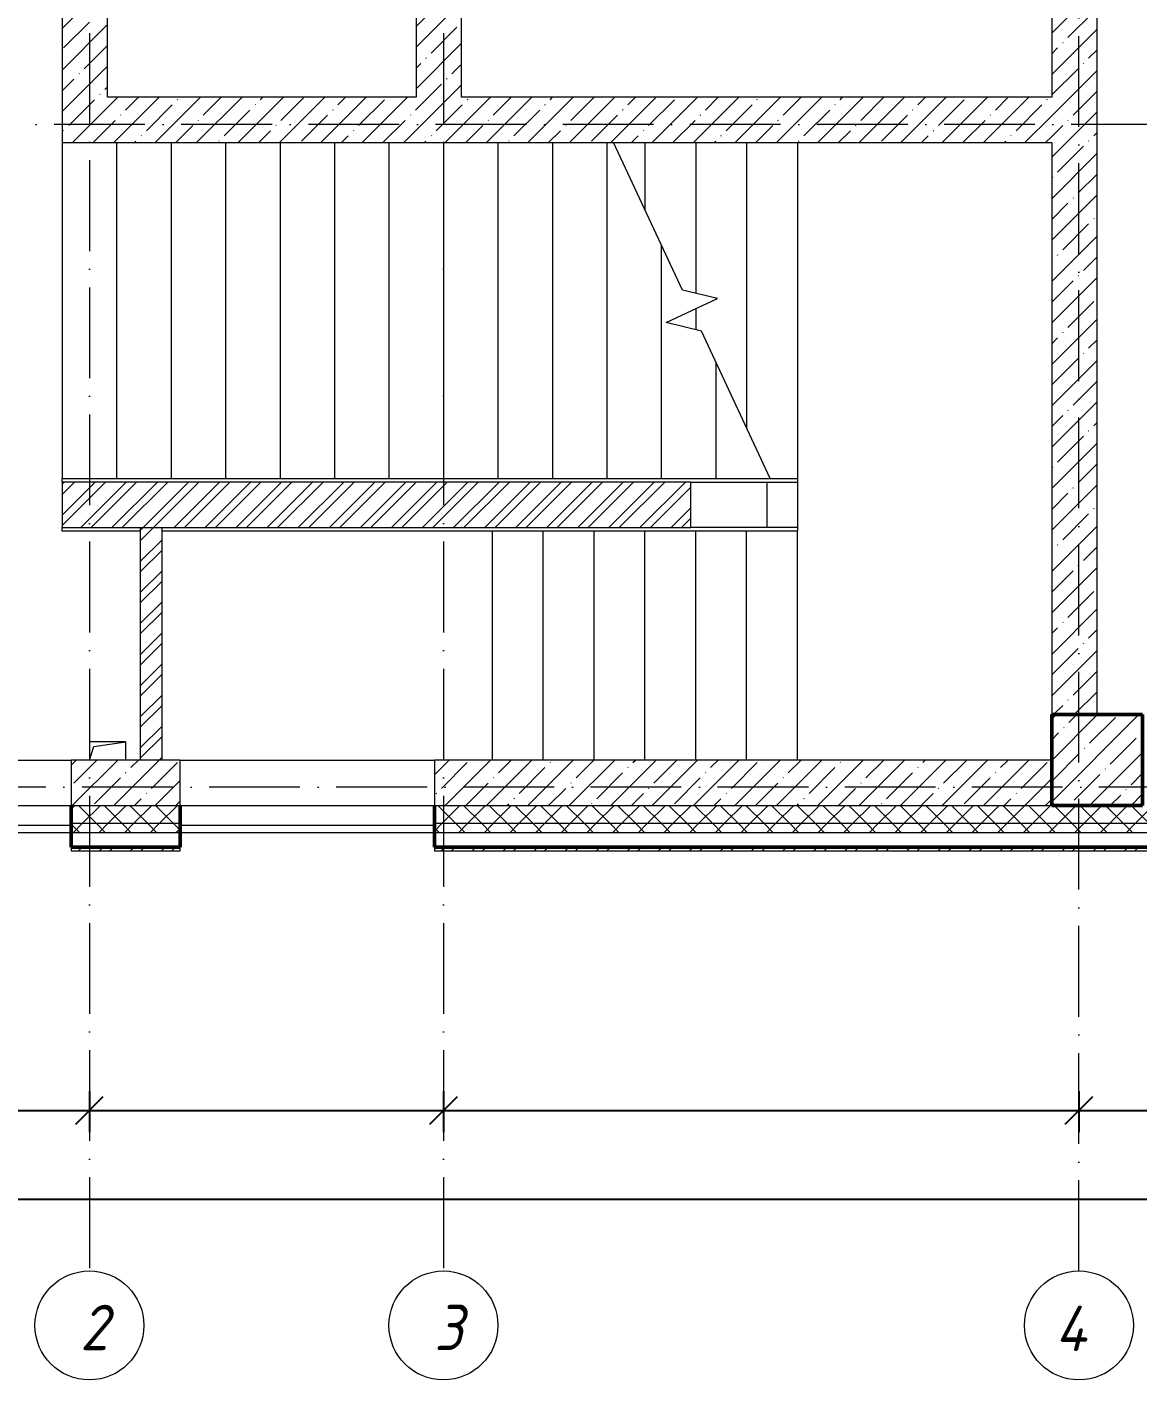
# Model space of a CAD drawing. Header units: millimetres. Extents: x -356862 to 418287, y 0 to 839748.
# Drawn here: x -176858 to -170740, y 453933 to 461384 of the extents above; entities that cross this region are included whole.
import ezdxf

# ---------------------------------------------------------------- set-up
doc = ezdxf.new("R2010")
doc.units = ezdxf.units.MM
doc.linetypes.add('50_200_ШТРИХ_1Т_ш5_п1_п1_', pattern=[700, 500, -100, 0, -100])
for name, color, linetype, lineweight in [('A-____-____-DIMS', 7, 'Continuous', 9), ('A-FLOR-____-OTLN', 7, 'Continuous', 9), ('A-GENM-____-OTLN', 7, 'Continuous', 9), ('A-WALL-____-MCUT-1', 7, 'Continuous', 9), ('A-WALL-____-MCUT-2', 7, 'Continuous', 50), ('A-WALL-____-MCUT-3', 7, 'Continuous', 9), ('A-WALL-____-OTLN', 7, 'Continuous', 9), ('A-WALL-____-PATT-1', 7, 'Continuous', 9), ('A-WALL-FNSH-MCUT-1', 7, 'Continuous', 9), ('S-COLS-____-MCUT', 7, 'Continuous', 50), ('S-COLS-____-OTLN', 7, 'Continuous', 9), ('S-GRID-____-IDEN', 7, 'Continuous', 9), ('S-GRID-____-OTLN-1', 7, '50_200_ШТРИХ_1Т_ш5_п1_п1_', 9), ('S-STRS-____-MBND', 7, 'Continuous', 9), ('S-STRS-____-OTLN-1', 7, 'Continuous', 9)]:
    doc.layers.add(name, color=color, linetype=linetype, lineweight=lineweight)
doc.styles.add('ISOCPEUR_I', font='isocpeui.ttf', dxfattribs={"width": 0.9, "height": 2.5})
doc.dimstyles.new('ISO-2_5_0_9К_БОЛЬШОЙ_ОСИ', dxfattribs={"dimscale": 304.8, "dimtxt": 248.995294, "dimasz": 0.492126, "dimexe": 0.393701, "dimexo": 0, "dimgap": 0, "dimtad": 1, "dimdec": 0, "dimzin": 0, "dimdsep": 46, "dimtxsty": 'ISOCPEUR_I', "dimblk1": 'OBLIQUE', "dimblk2": 'OBLIQUE', "dimsah": 1, "dimcen": 0.09, "dimdle": 0.393701, "dimazin": 0, "dimtfac": 1, "dimtdec": 4, "dimtix": 1, "dimtmove": 0, "dimatfit": 3, "dimfxl": 1, "dimtvp": 1, "dimtolj": 1, "dimtzin": 0, "dimarcsym": 2})
pattern_1 = [(45, (-176515.07, 459015.94), (-114.0493, 114.0493), []), (45, (-176401.02, 459015.94), (-114.0493, 114.0493), [201.612, -40.322, 3.353, -36.97])]
pattern_2 = [(45, (-176515.07, 459015.94), (-85.5366, 85.5366), []), (45, (-176458.04, 459015.94), (-85.5366, 85.5366), [])]
pattern_3 = [(45, (-176515.07, 459015.94), (-70.71068, 70.71068), []), (135, (-176515.07, 459015.94), (-70.71068, -70.71068), [])]

# ---------------------------------------------------------------- blocks, each defined once
blk = doc.blocks.new('BSC_Колонна _Прямоугольная - 500х500-V93-АР1_План отверстий 1 этажа в осях 1-64_А-ГГ')
at = {"layer": 'S-COLS-____-OTLN'}
h = blk.add_hatch(dxfattribs=at)
h.set_pattern_fill('FP_125', color=256, style=0, pattern_type=2)
h.set_pattern_definition([(45, (-5550, 1668.96), (-114.0493, 114.0493), []), (45, (-5435.95, 1668.96), (-114.0493, 114.0493), [201.613, -40.323, 3.353, -36.97])])
h.paths.add_polyline_path([(-250, -250), (250, -250), (250, 250), (-250, 250)], flags=0)
at = {"layer": 'S-COLS-____-MCUT'}
for p, q in [((250, 250), (-250, 250)), ((-250, 250), (-250, -250)), ((250, -250), (250, 250)), ((-250, -250), (250, -250))]:
    blk.add_line(p, q, dxfattribs=at)
blk = doc.blocks.new('AR_Отверстие прямоугольное _в плите_ - AR_Отверстие прямоугольное _в плите_-V189-АР1_План отверстий 1 этажа в осях 1-64_А-ГГ')
at = {"layer": 'A-GENM-____-OTLN'}
for p, q in [((100, 50), (-100, 50)), ((-100, 50), (-100, -50)), ((-100, -50), (-75, 25)), ((-75, 25), (100, 50)), ((100, -50), (100, 50))]:
    blk.add_line(p, q, dxfattribs=at)
blk = doc.blocks.new('Ось сетки - Круг_Ø6_00__ISO-2_5_0_9K_-25732049-АР1_План отверстий 1 этажа в осях 1-64_А-ГГ')
at = {"layer": 'S-GRID-____-IDEN'}
blk.add_circle((0, 0), 3, dxfattribs=at)
blk = doc.blocks.new('_Oblique')
at = {"color": 0, "linetype": 'ByBlock', "lineweight": -2}
blk.add_line((-0.5, -0.5), (0.5, 0.5), dxfattribs=at)
blk = doc.blocks.new('*D13246')
at = {"layer": 'A-____-____-DIMS', "color": 0, "lineweight": -2, "transparency": 16777216}
for p, q in [((-178865.1, 455523.5), (-178865.1, 455297.4)), ((-176515.1, 455523.5), (-176515.1, 455297.4)), ((-178985.1, 455417.4), (-176395.1, 455417.4))]:
    blk.add_line(p, q, dxfattribs=at)
at = {"layer": 'Defpoints', "color": 0, "transparency": 16777216}
for p in [(-178865.1, 455523.5), (-176515.1, 455523.5), (-176515.1, 455417.4)]:
    blk.add_point(p, dxfattribs=at)
at = {"layer": 'A-____-____-DIMS', "color": 0, "lineweight": -2, "transparency": 16777216, "xscale": 150, "yscale": 150, "zscale": 150, "rotation": 180}
blk.add_blockref('_Oblique', (-178865.1, 455417.4), dxfattribs=at)
at = {"layer": 'A-____-____-DIMS', "color": 0, "lineweight": -2, "transparency": 16777216, "xscale": 150, "yscale": 150, "zscale": 150}
blk.add_blockref('_Oblique', (-176515.1, 455417.4), dxfattribs=at)
at = {"layer": 'A-____-____-DIMS', "color": 0, "transparency": 16777216, "insert": (-177690.1, 455418.7), "char_height": 2.5, "width": 758.478, "attachment_point": 5, "style": 'ISOCPEUR_I'}
blk.add_mtext('\\A1;2350', dxfattribs=at)
blk = doc.blocks.new('*D13247')
at = {"layer": 'A-____-____-DIMS', "color": 0, "lineweight": -2, "transparency": 16777216}
for p, q in [((-176515.1, 455523.5), (-176515.1, 455297.4)), ((-174565.1, 455523.5), (-174565.1, 455297.4)), ((-176635.1, 455417.4), (-174445.1, 455417.4))]:
    blk.add_line(p, q, dxfattribs=at)
at = {"layer": 'Defpoints', "color": 0, "transparency": 16777216}
for p in [(-176515.1, 455523.5), (-174565.1, 455523.5), (-174565.1, 455417.4)]:
    blk.add_point(p, dxfattribs=at)
at = {"layer": 'A-____-____-DIMS', "color": 0, "lineweight": -2, "transparency": 16777216, "xscale": 150, "yscale": 150, "zscale": 150, "rotation": 180}
blk.add_blockref('_Oblique', (-176515.1, 455417.4), dxfattribs=at)
at = {"layer": 'A-____-____-DIMS', "color": 0, "lineweight": -2, "transparency": 16777216, "xscale": 150, "yscale": 150, "zscale": 150}
blk.add_blockref('_Oblique', (-174565.1, 455417.4), dxfattribs=at)
at = {"layer": 'A-____-____-DIMS', "color": 0, "transparency": 16777216, "insert": (-175540.1, 455418.7), "char_height": 2.5, "width": 701.018, "attachment_point": 5, "style": 'ISOCPEUR_I'}
blk.add_mtext('\\A1;1950', dxfattribs=at)
blk = doc.blocks.new('*D13248')
at = {"layer": 'A-____-____-DIMS', "color": 0, "lineweight": -2, "transparency": 16777216}
for p, q in [((-174565.1, 455523.5), (-174565.1, 455297.4)), ((-171065.1, 455523.5), (-171065.1, 455297.4)), ((-174685.1, 455417.4), (-170945.1, 455417.4))]:
    blk.add_line(p, q, dxfattribs=at)
at = {"layer": 'Defpoints', "color": 0, "transparency": 16777216}
for p in [(-174565.1, 455523.5), (-171065.1, 455523.5), (-171065.1, 455417.4)]:
    blk.add_point(p, dxfattribs=at)
at = {"layer": 'A-____-____-DIMS', "color": 0, "lineweight": -2, "transparency": 16777216, "xscale": 150, "yscale": 150, "zscale": 150, "rotation": 180}
blk.add_blockref('_Oblique', (-174565.1, 455417.4), dxfattribs=at)
at = {"layer": 'A-____-____-DIMS', "color": 0, "lineweight": -2, "transparency": 16777216, "xscale": 150, "yscale": 150, "zscale": 150}
blk.add_blockref('_Oblique', (-171065.1, 455417.4), dxfattribs=at)
at = {"layer": 'A-____-____-DIMS', "color": 0, "transparency": 16777216, "insert": (-172815.1, 455418.7), "char_height": 2.5, "width": 758.478, "attachment_point": 5, "style": 'ISOCPEUR_I'}
blk.add_mtext('\\A1;3500', dxfattribs=at)
blk = doc.blocks.new('*D13249')
at = {"layer": 'A-____-____-DIMS', "color": 0, "lineweight": -2, "transparency": 16777216}
for p, q in [((-171065.1, 455523.5), (-171065.1, 455297.4)), ((-166665.1, 455523.5), (-166665.1, 455297.4)), ((-171185.1, 455417.4), (-166545.1, 455417.4))]:
    blk.add_line(p, q, dxfattribs=at)
at = {"layer": 'Defpoints', "color": 0, "transparency": 16777216}
for p in [(-171065.1, 455523.5), (-166665.1, 455523.5), (-166665.1, 455417.4)]:
    blk.add_point(p, dxfattribs=at)
at = {"layer": 'A-____-____-DIMS', "color": 0, "lineweight": -2, "transparency": 16777216, "xscale": 150, "yscale": 150, "zscale": 150, "rotation": 180}
blk.add_blockref('_Oblique', (-171065.1, 455417.4), dxfattribs=at)
at = {"layer": 'A-____-____-DIMS', "color": 0, "lineweight": -2, "transparency": 16777216, "xscale": 150, "yscale": 150, "zscale": 150}
blk.add_blockref('_Oblique', (-166665.1, 455417.4), dxfattribs=at)
at = {"layer": 'A-____-____-DIMS', "color": 0, "transparency": 16777216, "insert": (-168865.1, 455418.7), "char_height": 2.5, "width": 804.446, "attachment_point": 5, "style": 'ISOCPEUR_I'}
blk.add_mtext('\\A1;4400', dxfattribs=at)
blk = doc.blocks.new('*D13277')
at = {"layer": 'A-____-____-DIMS', "color": 0, "lineweight": -2, "transparency": 16777216}
for p, q in [((-178865.1, 455035.3), (-178865.1, 454809.2)), ((-75365.1, 455035.3), (-75365.1, 454809.2)), ((-178985.1, 454929.2), (-75245.1, 454929.2))]:
    blk.add_line(p, q, dxfattribs=at)
at = {"layer": 'Defpoints', "color": 0, "transparency": 16777216}
for p in [(-178865.1, 455035.3), (-75365.1, 455035.3), (-75365.1, 454929.2)]:
    blk.add_point(p, dxfattribs=at)
at = {"layer": 'A-____-____-DIMS', "color": 0, "lineweight": -2, "transparency": 16777216, "xscale": 150, "yscale": 150, "zscale": 150, "rotation": 180}
blk.add_blockref('_Oblique', (-178865.1, 454929.2), dxfattribs=at)
at = {"layer": 'A-____-____-DIMS', "color": 0, "lineweight": -2, "transparency": 16777216, "xscale": 150, "yscale": 150, "zscale": 150}
blk.add_blockref('_Oblique', (-75365.1, 454929.2), dxfattribs=at)
at = {"layer": 'A-____-____-DIMS', "color": 0, "transparency": 16777216, "insert": (-127115.1, 454930.5), "char_height": 2.5, "width": 1080.257, "attachment_point": 5, "style": 'ISOCPEUR_I'}
blk.add_mtext('\\A1;103500', dxfattribs=at)

msp = doc.modelspace()

# ---------------------------------------------------------------- hatches: boundary and pattern name
at = {"layer": 'A-WALL-____-PATT-1'}
h = msp.add_hatch(dxfattribs=at)
h.set_pattern_fill('FP_27', color=256, style=0, pattern_type=2)
h.set_pattern_definition(pattern_1)
h.paths.add_polyline_path([(-176530.0175, 460746.983), (-176415.0675, 460746.983), (-176415.0675, 464846.983), (-176665.0675, 464846.983), (-176665.0675, 460746.983)], flags=0)
h = msp.add_hatch(dxfattribs=at)
h.set_pattern_fill('FP_27', color=256, style=0, pattern_type=2)
h.set_pattern_definition(pattern_1)
h.paths.add_polyline_path([(-170965.0675, 460746.983), (-170965.0675, 464596.983), (-171215.0675, 464596.983), (-171215.0675, 460746.983)], flags=0)
h = msp.add_hatch(dxfattribs=at)
h.set_pattern_fill('FP_27', color=256, style=0, pattern_type=2)
h.set_pattern_definition(pattern_1)
h.paths.add_polyline_path([(-174465.0675, 460996.983), (-174465.0675, 462046.983), (-174715.0675, 462046.983), (-174715.0675, 460996.983)], flags=0)
h.paths.add_polyline_path([(-174715.0675, 463396.983), (-174465.0675, 463396.983), (-174465.0675, 463696.983), (-174715.0675, 463696.983)], flags=0)
h = msp.add_hatch(dxfattribs=at)
h.set_pattern_fill('FP_27', color=256, style=0, pattern_type=2)
h.set_pattern_definition(pattern_1)
h.paths.add_polyline_path([(-171215.0675, 460746.983), (-171215.0675, 460996.983), (-176415.0675, 460996.983), (-176415.0675, 460746.983), (-172995.089, 460746.983)], flags=0)
h = msp.add_hatch(dxfattribs=at)
h.set_pattern_fill('FP_27', color=256, style=0, pattern_type=2)
h.set_pattern_definition(pattern_1)
h.paths.add_polyline_path([(-170965.0675, 457596.983), (-170965.0675, 460746.983), (-171215.0675, 460746.983), (-171215.0675, 457596.983)], flags=0)
h = msp.add_hatch(dxfattribs=at)
h.set_pattern_fill('FP_3', color=256, style=0, pattern_type=2)
h.set_pattern_definition(pattern_2)
h.paths.add_polyline_path([(-173202.0024, 458626.983), (-173202.0024, 458876.983), (-176665.0675, 458876.983), (-176665.0675, 458626.983), (-174762.5533, 458626.983)], flags=0)
h = msp.add_hatch(dxfattribs=at)
h.set_pattern_fill('FP_3', color=256, style=0, pattern_type=2)
h.set_pattern_definition(pattern_2)
h.paths.add_polyline_path([(-176115.0675, 457346.983), (-176115.0675, 458626.983), (-176235.0675, 458626.983), (-176235.0675, 457346.983)], flags=0)
h = msp.add_hatch(dxfattribs=at)
h.set_pattern_fill('FP_27', color=256, style=0, pattern_type=2)
h.set_pattern_definition(pattern_1)
h.paths.add_polyline_path([(-171227.6247, 457096.983), (-171215.0675, 457096.983), (-171215.0675, 457346.983), (-174615.0675, 457346.983), (-174615.0675, 457096.983), (-172995.089, 457096.983)], flags=0)
h.paths.add_polyline_path([(-176615.0675, 457096.983), (-176015.0675, 457096.983), (-176015.0675, 457346.983), (-176615.0675, 457346.983)], flags=0)
h = msp.add_hatch(dxfattribs=at)
h.set_pattern_fill('FP_1', color=256, style=0, pattern_type=2)
h.set_pattern_definition(pattern_3)
h.paths.add_polyline_path([(-75784.5532, 456996.983), (-75265.0675, 456996.983), (-75265.0675, 457096.983), (-84290.0675, 457096.983), (-84290.0675, 457090.983), (-84365.0675, 457090.983), (-84365.0675, 456996.983), (-77552.0174, 456996.983)], flags=0)
h.paths.add_polyline_path([(-86389.3389, 456996.983), (-86165.0675, 456996.983), (-86165.0675, 457090.983), (-86240.0675, 457090.983), (-86240.0675, 457096.983), (-91015.0675, 457096.983), (-91015.0675, 456996.983), (-87273.071, 456996.983)], flags=0)
h.paths.add_polyline_path([(-92415.0675, 456996.983), (-92415.0675, 457096.983), (-93015.0675, 457096.983), (-93015.0675, 456996.983)], flags=0)
h.paths.add_polyline_path([(-95115.0675, 456996.983), (-95115.0675, 457096.983), (-96240.0675, 457096.983), (-96240.0675, 457090.983), (-96315.0675, 457090.983), (-96315.0675, 456996.983), (-95226.6603, 456996.983)], flags=0)
h.paths.add_polyline_path([(-98115.0675, 456996.983), (-98115.0675, 457090.983), (-98190.0675, 457090.983), (-98190.0675, 457096.983), (-99240.0675, 457096.983), (-99240.0675, 457090.983), (-99315.0675, 457090.983), (-99315.0675, 456996.983), (-98761.5889, 456996.983)], flags=0)
h.paths.add_polyline_path([(-102240.0675, 456996.983), (-101115.0675, 456996.983), (-101115.0675, 457096.983), (-102240.0675, 457096.983), (-102240.0675, 457090.983), (-102315.0675, 457090.983), (-102315.0675, 456996.983), (-102296.5175, 456996.983)], flags=0)
h.paths.add_polyline_path([(-104115.0675, 456996.983), (-104115.0675, 457096.983), (-105440.0675, 457096.983), (-105440.0675, 457090.983), (-105515.0675, 457090.983), (-105515.0675, 456996.983), (-104947.7139, 456996.983)], flags=0)
h.paths.add_polyline_path([(-107598.9103, 456996.983), (-107315.0675, 456996.983), (-107315.0675, 457090.983), (-107390.0675, 457090.983), (-107390.0675, 457096.983), (-108440.0675, 457096.983), (-108440.0675, 457090.983), (-108515.0675, 457090.983), (-108515.0675, 456996.983), (-107665.0675, 456996.983)], flags=0)
h.paths.add_polyline_path([(-113785.0353, 456996.983), (-113315.0675, 456996.983), (-113315.0675, 457090.983), (-113390.0675, 457090.983), (-113390.0675, 457096.983), (-114440.0675, 457096.983), (-114440.0675, 457090.983), (-114515.0675, 457090.983), (-114515.0675, 456996.983), (-114165.0675, 456996.983)], flags=0)
h.paths.add_polyline_path([(-116315.0675, 456996.983), (-116315.0675, 457090.983), (-116390.0675, 457090.983), (-116390.0675, 457096.983), (-117440.0675, 457096.983), (-117440.0675, 457090.983), (-117515.0675, 457090.983), (-117515.0675, 456996.983), (-116436.2318, 456996.983)], flags=0)
h.paths.add_polyline_path([(-119971.1603, 456996.983), (-119315.0675, 456996.983), (-119315.0675, 457090.983), (-119390.0675, 457090.983), (-119390.0675, 457096.983), (-120440.0675, 457096.983), (-120440.0675, 457090.983), (-120515.0675, 457090.983), (-120515.0675, 456996.983), (-120440.0675, 456996.983)], flags=0)
h.paths.add_polyline_path([(-122622.3568, 456996.983), (-122315.0675, 456996.983), (-122315.0675, 457090.983), (-122390.0675, 457090.983), (-122390.0675, 457096.983), (-123440.0675, 457096.983), (-123440.0675, 457090.983), (-123515.0675, 457090.983), (-123515.0675, 456996.983), (-122665.0675, 456996.983)], flags=0)
h.paths.add_polyline_path([(-126165.0675, 456996.983), (-125315.0675, 456996.983), (-125315.0675, 457090.983), (-125390.0675, 457090.983), (-125390.0675, 457096.983), (-126440.0675, 457096.983), (-126440.0675, 457090.983), (-126515.0675, 457090.983), (-126515.0675, 456996.983), (-126440.0675, 456996.983)], flags=0)
h.paths.add_polyline_path([(-128321.0675, 456996.983), (-128315.0675, 456996.983), (-128315.0675, 457090.983), (-128390.0675, 457090.983), (-128390.0675, 457096.983), (-129440.0675, 457096.983), (-129440.0675, 457090.983), (-129515.0675, 457090.983), (-129515.0675, 456996.983), (-128390.0675, 456996.983)], flags=0)
h.paths.add_polyline_path([(-131459.6782, 456996.983), (-131315.0675, 456996.983), (-131315.0675, 457090.983), (-131390.0675, 457090.983), (-131390.0675, 457096.983), (-132440.0675, 457096.983), (-132440.0675, 457090.983), (-132515.0675, 457090.983), (-132515.0675, 456996.983), (-131665.0675, 456996.983)], flags=0)
h.paths.add_polyline_path([(-134390.0675, 456996.983), (-134315.0675, 456996.983), (-134315.0675, 457090.983), (-134390.0675, 457090.983), (-134390.0675, 457096.983), (-135440.0675, 457096.983), (-135440.0675, 457090.983), (-135515.0675, 457090.983), (-135515.0675, 456996.983), (-134665.0675, 456996.983)], flags=0)
h.paths.add_polyline_path([(-137645.8032, 456996.983), (-137315.0675, 456996.983), (-137315.0675, 457090.983), (-137390.0675, 457090.983), (-137390.0675, 457096.983), (-138180.0675, 457096.983), (-138180.0675, 456996.983), (-137665.0675, 456996.983)], flags=0)
h.paths.add_polyline_path([(-138200.0675, 456996.983), (-138200.0675, 457096.983), (-138719.0675, 457096.983), (-138719.0675, 456996.983), (-138529.5354, 456996.983)], flags=0)
h.paths.add_polyline_path([(-150018.0532, 456996.983), (-149515.0675, 456996.983), (-149515.0675, 457090.983), (-149590.0675, 457090.983), (-149590.0675, 457096.983), (-150719.0675, 457096.983), (-150719.0675, 456996.983)], flags=0)
h.paths.add_polyline_path([(-152590.0675, 456996.983), (-152515.0675, 456996.983), (-152515.0675, 457090.983), (-152590.0675, 457090.983), (-152590.0675, 457096.983), (-153640.0675, 457096.983), (-153640.0675, 457090.983), (-153715.0675, 457090.983), (-153715.0675, 457096.983), (-153719.0675, 457096.983), (-153719.0675, 456996.983), (-153552.9818, 456996.983)], flags=0)
h.paths.add_polyline_path([(-155515.0675, 456996.983), (-155515.0675, 457090.983), (-155590.0675, 457090.983), (-155590.0675, 457096.983), (-156719.0675, 457096.983), (-156719.0675, 456996.983), (-156204.1782, 456996.983)], flags=0)
h.paths.add_polyline_path([(-158515.0675, 456996.983), (-158515.0675, 457090.983), (-158590.0675, 457090.983), (-158590.0675, 457096.983), (-159719.0675, 457096.983), (-159719.0675, 456996.983), (-158855.3747, 456996.983)], flags=0)
h.paths.add_polyline_path([(-162115.0675, 456996.983), (-161515.0675, 456996.983), (-161515.0675, 457090.983), (-161590.0675, 457090.983), (-161590.0675, 457096.983), (-162640.0675, 457096.983), (-162640.0675, 457090.983), (-162715.0675, 457090.983), (-162715.0675, 457096.983), (-162719.0675, 457096.983), (-162719.0675, 456996.983), (-162390.3032, 456996.983)], flags=0)
h.paths.add_polyline_path([(-163721.0675, 456996.983), (-163715.0675, 456996.983), (-163715.0675, 457090.983), (-163790.0675, 457090.983), (-163790.0675, 457096.983), (-169040.0675, 457096.983), (-169040.0675, 457090.983), (-169115.0675, 457090.983), (-169115.0675, 456996.983), (-163790.0675, 456996.983)], flags=0)
h.paths.add_polyline_path([(-171227.6247, 456996.983), (-170111.0675, 456996.983), (-170111.0675, 457096.983), (-170115.0675, 457096.8941), (-170115.0675, 457090.983), (-170190.0675, 457090.983), (-170190.0675, 457096.983), (-174615.0675, 457096.983), (-174615.0675, 456996.983), (-172995.089, 456996.983)], flags=0)
h.paths.add_polyline_path([(-176015.0675, 456996.983), (-176015.0675, 457096.983), (-176615.0675, 457096.983), (-176615.0675, 456996.983), (-176530.0175, 456996.983)], flags=0)
h.paths.add_polyline_path([(-178965.0675, 456996.983), (-178715.0675, 456996.983), (-178715.0675, 457096.983), (-178965.0675, 457096.983)], flags=0)
h = msp.add_hatch(dxfattribs=at)
h.set_pattern_fill('FP_1', color=256, style=0, pattern_type=2)
h.set_pattern_definition(pattern_3)
h.paths.add_polyline_path([(-75784.5532, 456946.983), (-75165.0675, 456946.983), (-75165.0675, 456996.983), (-84365.0675, 456996.983), (-84365.0675, 456946.983), (-77552.0174, 456946.983)], flags=0)
h.paths.add_polyline_path([(-87273.071, 456946.983), (-86165.0675, 456946.983), (-86165.0675, 456996.983), (-91015.0675, 456996.983), (-91015.0675, 456946.983), (-88156.8032, 456946.983)], flags=0)
h.paths.add_polyline_path([(-93015.0675, 456946.983), (-92415.0675, 456946.983), (-92415.0675, 456996.983), (-93015.0675, 456996.983)], flags=0)
h.paths.add_polyline_path([(-96315.0675, 456946.983), (-95115.0675, 456946.983), (-95115.0675, 456996.983), (-96315.0675, 456996.983)], flags=0)
h.paths.add_polyline_path([(-98761.5889, 456946.983), (-98115.0675, 456946.983), (-98115.0675, 456996.983), (-99315.0675, 456996.983), (-99315.0675, 456946.983)], flags=0)
h.paths.add_polyline_path([(-102296.5175, 456946.983), (-101115.0675, 456946.983), (-101115.0675, 456996.983), (-102315.0675, 456996.983), (-102315.0675, 456946.983)], flags=0)
h.paths.add_polyline_path([(-104115.0675, 456946.983), (-104115.0675, 456996.983), (-105515.0675, 456996.983), (-105515.0675, 456946.983), (-104947.7139, 456946.983)], flags=0)
h.paths.add_polyline_path([(-107315.0675, 456946.983), (-107315.0675, 456996.983), (-108515.0675, 456996.983), (-108515.0675, 456946.983), (-107598.9103, 456946.983)], flags=0)
h.paths.add_polyline_path([(-114515.0675, 456946.983), (-113315.0675, 456946.983), (-113315.0675, 456996.983), (-114515.0675, 456996.983)], flags=0)
h.paths.add_polyline_path([(-116315.0675, 456946.983), (-116315.0675, 456996.983), (-117515.0675, 456996.983), (-117515.0675, 456946.983), (-116436.2318, 456946.983)], flags=0)
h.paths.add_polyline_path([(-119971.1603, 456946.983), (-119315.0675, 456946.983), (-119315.0675, 456996.983), (-120515.0675, 456996.983), (-120515.0675, 456946.983)], flags=0)
h.paths.add_polyline_path([(-122315.0675, 456946.983), (-122315.0675, 456996.983), (-123515.0675, 456996.983), (-123515.0675, 456946.983), (-122622.3568, 456946.983)], flags=0)
h.paths.add_polyline_path([(-125315.0675, 456946.983), (-125315.0675, 456996.983), (-126515.0675, 456996.983), (-126515.0675, 456946.983), (-126157.2854, 456946.983)], flags=0)
h.paths.add_polyline_path([(-128315.0675, 456946.983), (-128315.0675, 456996.983), (-129515.0675, 456996.983), (-129515.0675, 456946.983), (-128808.4818, 456946.983)], flags=0)
h.paths.add_polyline_path([(-132515.0675, 456946.983), (-131315.0675, 456946.983), (-131315.0675, 456996.983), (-132515.0675, 456996.983)], flags=0)
h.paths.add_polyline_path([(-135515.0675, 456946.983), (-134315.0675, 456946.983), (-134315.0675, 456996.983), (-135515.0675, 456996.983)], flags=0)
h.paths.add_polyline_path([(-138180.0675, 456946.983), (-137315.0675, 456946.983), (-137315.0675, 456996.983), (-138180.0675, 456996.983)], flags=0)
h.paths.add_polyline_path([(-138719.0675, 456946.983), (-138200.0675, 456946.983), (-138200.0675, 456996.983), (-138719.0675, 456996.983)], flags=0)
h.paths.add_polyline_path([(-150018.0532, 456946.983), (-149515.0675, 456946.983), (-149515.0675, 456996.983), (-150719.0675, 456996.983), (-150719.0675, 456946.983)], flags=0)
h.paths.add_polyline_path([(-153719.0675, 456946.983), (-152515.0675, 456946.983), (-152515.0675, 456996.983), (-153719.0675, 456996.983)], flags=0)
h.paths.add_polyline_path([(-156719.0675, 456946.983), (-155515.0675, 456946.983), (-155515.0675, 456996.983), (-156719.0675, 456996.983)], flags=0)
h.paths.add_polyline_path([(-158515.0675, 456946.983), (-158515.0675, 456996.983), (-159719.0675, 456996.983), (-159719.0675, 456946.983), (-158855.3747, 456946.983)], flags=0)
h.paths.add_polyline_path([(-161515.0675, 456946.983), (-161515.0675, 456996.983), (-162719.0675, 456996.983), (-162719.0675, 456946.983), (-162390.3032, 456946.983)], flags=0)
h.paths.add_polyline_path([(-164157.7675, 456946.983), (-163715.0675, 456946.983), (-163715.0675, 456996.983), (-169115.0675, 456996.983), (-169115.0675, 456946.983), (-165925.2318, 456946.983)], flags=0)
h.paths.add_polyline_path([(-171227.6247, 456946.983), (-170111.0675, 456946.983), (-170111.0675, 456996.983), (-174615.0675, 456996.983), (-174615.0675, 456946.983), (-172995.089, 456946.983)], flags=0)
h.paths.add_polyline_path([(-176015.0675, 456946.983), (-176015.0675, 456996.983), (-176615.0675, 456996.983), (-176615.0675, 456946.983), (-176530.0175, 456946.983)], flags=0)
h.paths.add_polyline_path([(-178965.0675, 456946.983), (-178715.0675, 456946.983), (-178715.0675, 456996.983), (-178965.0675, 456996.983)], flags=0)
h = msp.add_hatch(dxfattribs=at)
h.set_pattern_fill('FP_3', color=256, style=0, pattern_type=2)
h.set_pattern_definition(pattern_2)
h.paths.add_polyline_path([(-138529.5354, 456846.983), (-138200.0675, 456846.983), (-138200.0675, 456866.983), (-138715.0675, 456866.983), (-138715.0675, 456846.983)], flags=0)
h.paths.add_polyline_path([(-150018.0532, 456846.983), (-149515.0675, 456846.983), (-149515.0675, 456866.983), (-150714.0675, 456866.983), (-150714.0675, 456846.983)], flags=0)
h.paths.add_polyline_path([(-152514.0675, 456846.983), (-152514.0675, 456866.983), (-153715.0675, 456866.983), (-153715.0675, 456846.983), (-153552.9818, 456846.983)], flags=0)
h.paths.add_polyline_path([(-155515.0675, 456846.983), (-155515.0675, 456866.983), (-156715.0675, 456866.983), (-156715.0675, 456846.983), (-156204.1782, 456846.983)], flags=0)
h.paths.add_polyline_path([(-159715.0675, 456846.983), (-158515.0675, 456846.983), (-158515.0675, 456866.983), (-159715.0675, 456866.983)], flags=0)
h.paths.add_polyline_path([(-161515.0675, 456846.983), (-161515.0675, 456866.983), (-162715.0675, 456866.983), (-162715.0675, 456846.983), (-162390.3032, 456846.983)], flags=0)
h.paths.add_polyline_path([(-163715.0675, 456846.983), (-163715.0675, 456866.983), (-169115.0675, 456866.983), (-169115.0675, 456846.983), (-164157.7675, 456846.983)], flags=0)
h.paths.add_polyline_path([(-170115.0675, 456846.983), (-170115.0675, 456866.983), (-174615.0675, 456866.983), (-174615.0675, 456846.983), (-170343.8925, 456846.983)], flags=0)
h.paths.add_polyline_path([(-176015.0675, 456846.983), (-176015.0675, 456866.983), (-176615.0675, 456866.983), (-176615.0675, 456846.983), (-176530.0175, 456846.983)], flags=0)
h.paths.add_polyline_path([(-178715.0675, 456846.983), (-178715.0675, 456866.983), (-179195.0675, 456866.983), (-179195.0675, 456846.983)], flags=0)

# ---------------------------------------------------------------- linework, layer by layer
at = {"layer": 'A-FLOR-____-OTLN'}
for p, q in [((-176665.0675, 458876.983), (-176665.0675, 458896.983)), ((-176665.0675, 458606.983), (-176665.0675, 458626.983)), ((-176235.0675, 458606.983), (-176665.0675, 458606.983)), ((-174295.0675, 458606.983), (-176115.0675, 458606.983)), ((-174295.0675, 457346.983), (-174295.0675, 458606.983))]:
    msp.add_line(p, q, dxfattribs=at)
at = {"layer": 'A-WALL-____-MCUT-1'}
for p, q in [((-176665.0675, 464846.983), (-176665.0675, 460746.983)), ((-171215.0675, 464596.983), (-171215.0675, 460996.983)), ((-170965.0675, 457596.983), (-170965.0675, 464596.983)), ((-176415.0675, 460996.983), (-176415.0675, 463696.983)), ((-174715.0675, 462046.983), (-174715.0675, 460996.983)), ((-174465.0675, 460996.983), (-174465.0675, 462046.983)), ((-174715.0675, 460996.983), (-176415.0675, 460996.983)), ((-171215.0675, 460996.983), (-174465.0675, 460996.983)), ((-176665.0675, 460746.983), (-171215.0675, 460746.983)), ((-171215.0675, 460746.983), (-171215.0675, 457596.983)), ((-173202.0024, 458876.983), (-176665.0675, 458876.983)), ((-176665.0675, 458876.983), (-176665.0675, 458626.983)), ((-173202.0024, 458626.983), (-173202.0024, 458876.983)), ((-176665.0675, 458626.983), (-173202.0024, 458626.983)), ((-176235.0675, 458626.983), (-176235.0675, 457346.983)), ((-176115.0675, 457346.983), (-176115.0675, 458626.983)), ((-176015.0675, 457346.983), (-176615.0675, 457346.983)), ((-176615.0675, 457346.983), (-176615.0675, 457096.983)), ((-176015.0675, 457096.983), (-176015.0675, 457346.983)), ((-171215.0675, 457346.983), (-174615.0675, 457346.983)), ((-174615.0675, 457346.983), (-174615.0675, 457096.983)), ((-176615.0675, 457096.983), (-176015.0675, 457096.983)), ((-174615.0675, 457096.983), (-171215.0675, 457096.983))]:
    msp.add_line(p, q, dxfattribs=at)
at = {"layer": 'A-WALL-____-MCUT-2'}
for p, q in [((-176615.0675, 457096.983), (-176615.0675, 456866.983)), ((-176015.0675, 456866.983), (-176015.0675, 457096.983)), ((-174615.0675, 457096.983), (-174615.0675, 456866.983)), ((-176615.0675, 456866.983), (-176015.0675, 456866.983)), ((-174615.0675, 456866.983), (-170111.0675, 456866.983))]:
    msp.add_line(p, q, dxfattribs=at)
at = {"layer": 'A-WALL-____-MCUT-3'}
for p, q in [((-176015.0675, 456996.983), (-176615.0675, 456996.983)), ((-176015.0675, 456946.983), (-176615.0675, 456946.983)), ((-170111.0675, 456996.983), (-174615.0675, 456996.983)), ((-170111.0675, 456946.983), (-174615.0675, 456946.983))]:
    msp.add_line(p, q, dxfattribs=at)
at = {"layer": 'A-WALL-____-OTLN'}
for p, q in [((-173202.0024, 458876.983), (-172615.0675, 458876.983)), ((-172782.0024, 458626.983), (-172782.0024, 458876.983)), ((-172615.0675, 458876.983), (-172615.0675, 458626.983)), ((-172615.0675, 458626.983), (-173202.0024, 458626.983)), ((-178715.0675, 457346.983), (-176615.0675, 457346.983)), ((-176015.0675, 457346.983), (-174615.0675, 457346.983)), ((-178715.0675, 457096.983), (-176615.0675, 457096.983)), ((-176015.0675, 457096.983), (-174615.0675, 457096.983)), ((-176615.0675, 456986.983), (-178715.0675, 456986.983)), ((-176615.0675, 456946.983), (-178714.568, 456946.983)), ((-174615.0675, 456986.983), (-176015.0675, 456986.983)), ((-174615.0675, 456946.983), (-176015.0675, 456946.983))]:
    msp.add_line(p, q, dxfattribs=at)
at = {"layer": 'A-WALL-FNSH-MCUT-1'}
for p, q in [((-176615.0675, 456866.983), (-176615.0675, 456846.983)), ((-176015.0675, 456846.983), (-176015.0675, 456866.983)), ((-174615.0675, 456866.983), (-174615.0675, 456846.983)), ((-176615.0675, 456846.983), (-176015.0675, 456846.983)), ((-174615.0675, 456846.983), (-170115.0675, 456846.983))]:
    msp.add_line(p, q, dxfattribs=at)
at = {"layer": 'S-GRID-____-OTLN-1'}
for p, q in [((-171065.0675, 454533.3346), (-171065.0675, 508896.9006)), ((-176515.0675, 465550.9569), (-176515.0675, 454533.3346)), ((-174565.0675, 465550.9569), (-174565.0675, 454533.3346)), ((-72594.0078, 460846.983), (-181183.8377, 460846.983)), ((-72440.6609, 457196.983), (-181183.8377, 457196.983)), ((-72440.6609, 457196.983), (-181183.8377, 457196.983))]:
    msp.add_line(p, q, dxfattribs=at)
at = {"layer": 'S-STRS-____-MBND'}
for p, q in [((-173249.2293, 459935.2714), (-173627.7366, 460746.983)), ((-173054.7915, 459888.0171), (-173249.2293, 459935.2714)), ((-173338.0126, 459755.9489), (-173054.7915, 459888.0171)), ((-173143.5748, 459708.6945), (-173338.0126, 459755.9489)), ((-172765.0675, 458896.983), (-173143.5748, 459708.6945))]:
    msp.add_line(p, q, dxfattribs=at)
at = {"layer": 'S-STRS-____-OTLN-1'}
for p, q in [((-176665.0675, 460746.983), (-176665.0675, 458896.983)), ((-176665.0675, 460746.983), (-176665.0675, 458896.983)), ((-176365.0675, 460746.983), (-176365.0675, 458896.983)), ((-176365.0675, 460746.983), (-176365.0675, 458896.983)), ((-176065.0675, 460746.983), (-176065.0675, 458896.983)), ((-176065.0675, 460746.983), (-176065.0675, 458896.983)), ((-175765.0675, 460746.983), (-175765.0675, 458896.983)), ((-175765.0675, 460746.983), (-175765.0675, 458896.983)), ((-175465.0675, 460746.983), (-175465.0675, 458896.983)), ((-175465.0675, 460746.983), (-175465.0675, 458896.983)), ((-175165.0675, 460746.983), (-175165.0675, 458896.983)), ((-175165.0675, 460746.983), (-175165.0675, 458896.983)), ((-174865.0675, 460746.983), (-174865.0675, 458896.983)), ((-174865.0675, 460746.983), (-174865.0675, 458896.983)), ((-174565.0675, 460746.983), (-174565.0675, 458896.983)), ((-174565.0675, 460746.983), (-174565.0675, 458896.983)), ((-174265.0675, 460746.983), (-174265.0675, 458896.983)), ((-174265.0675, 460746.983), (-174265.0675, 458896.983)), ((-173965.0675, 460746.983), (-173965.0675, 458896.983)), ((-173965.0675, 460746.983), (-173965.0675, 458896.983)), ((-173665.0675, 460746.983), (-173665.0675, 458896.983)), ((-173665.0675, 460746.983), (-173665.0675, 458896.983)), ((-173455.0675, 460746.983), (-173455.0675, 460376.6927)), ((-173455.0675, 460746.983), (-173455.0675, 460376.6927)), ((-173175.0675, 460746.983), (-173175.0675, 459917.2478)), ((-173175.0675, 460746.983), (-173175.0675, 459917.2478)), ((-172895.0675, 460746.983), (-172895.0675, 459175.7689)), ((-172895.0675, 460746.983), (-172895.0675, 459175.7689)), ((-172615.0675, 460746.983), (-172615.0675, 458896.983)), ((-172615.0675, 460746.983), (-172615.0675, 458896.983)), ((-173365.0675, 460183.6871), (-173365.0675, 458896.983)), ((-173365.0675, 460183.6871), (-173365.0675, 458896.983)), ((-173175.0675, 459831.9314), (-173175.0675, 459716.3482)), ((-173175.0675, 459831.9314), (-173175.0675, 459716.3482)), ((-173065.0675, 459890.5144), (-173065.0675, 459883.2253)), ((-173065.0675, 459890.5144), (-173065.0675, 459883.2253)), ((-173065.0675, 459540.335), (-173065.0675, 458896.983)), ((-173065.0675, 459540.335), (-173065.0675, 458896.983)), ((-176665.0675, 458896.983), (-176365.0675, 458896.983)), ((-176365.0675, 458896.983), (-176065.0675, 458896.983)), ((-176065.0675, 458896.983), (-175765.0675, 458896.983)), ((-175765.0675, 458896.983), (-175465.0675, 458896.983)), ((-175465.0675, 458896.983), (-175165.0675, 458896.983)), ((-175165.0675, 458896.983), (-174865.0675, 458896.983)), ((-174865.0675, 458896.983), (-174565.0675, 458896.983)), ((-174565.0675, 458896.983), (-174265.0675, 458896.983)), ((-174265.0675, 458896.983), (-173965.0675, 458896.983)), ((-173965.0675, 458896.983), (-173665.0675, 458896.983)), ((-173665.0675, 458896.983), (-173365.0675, 458896.983)), ((-173365.0675, 458896.983), (-173065.0675, 458896.983)), ((-173065.0675, 458896.983), (-172765.0675, 458896.983)), ((-172765.0675, 458896.983), (-172615.0675, 458896.983)), ((-172615.0675, 458896.983), (-172615.0675, 458876.983)), ((-174295.0675, 457346.983), (-174295.0675, 458606.983)), ((-174015.0675, 458606.983), (-174295.0675, 458606.983)), ((-173735.0675, 458606.983), (-174015.0675, 458606.983)), ((-174015.0675, 457346.983), (-174015.0675, 458606.983)), ((-174015.0675, 457346.983), (-174015.0675, 458606.983)), ((-173455.0675, 458606.983), (-173735.0675, 458606.983)), ((-173735.0675, 457346.983), (-173735.0675, 458606.983)), ((-173735.0675, 457346.983), (-173735.0675, 458606.983)), ((-173175.0675, 458606.983), (-173455.0675, 458606.983)), ((-173455.0675, 457346.983), (-173455.0675, 458606.983)), ((-173455.0675, 457346.983), (-173455.0675, 458606.983)), ((-172895.0675, 458606.983), (-173175.0675, 458606.983)), ((-173175.0675, 457346.983), (-173175.0675, 458606.983)), ((-173175.0675, 457346.983), (-173175.0675, 458606.983)), ((-172615.0675, 458606.983), (-172895.0675, 458606.983)), ((-172895.0675, 457346.983), (-172895.0675, 458606.983)), ((-172895.0675, 457346.983), (-172895.0675, 458606.983)), ((-172615.0675, 458626.983), (-172615.0675, 458606.983)), ((-172615.0675, 457346.983), (-172615.0675, 458606.983)), ((-172615.0675, 457346.983), (-172615.0675, 458606.983))]:
    msp.add_line(p, q, dxfattribs=at)

# ---------------------------------------------------------------- block references
at = {"layer": 'A-GENM-____-OTLN'}
msp.add_blockref('AR_Отверстие прямоугольное _в плите_ - AR_Отверстие прямоугольное _в плите_-V189-АР1_План отверстий 1 этажа в осях 1-64_А-ГГ', (-176415.0675, 457396.983), dxfattribs=at)
at = {"layer": 'S-COLS-____-OTLN'}
msp.add_blockref('BSC_Колонна _Прямоугольная - 500х500-V93-АР1_План отверстий 1 этажа в осях 1-64_А-ГГ', (-170965.0675, 457346.983), dxfattribs=at)
at = {"layer": 'S-GRID-____-IDEN', "xscale": 99.99999999999993, "yscale": 99.99999999999993, "zscale": 99.99999999999993, "rotation": 180}
for p in [(-176515.0675, 454233.3346), (-174565.0675, 454233.3346)]:
    msp.add_blockref('Ось сетки - Круг_Ø6_00__ISO-2_5_0_9K_-25732049-АР1_План отверстий 1 этажа в осях 1-64_А-ГГ', p, dxfattribs=at)
at = {"layer": 'S-GRID-____-IDEN', "xscale": 99.99999999999993, "yscale": 99.99999999999993, "zscale": 99.99999999999993}
msp.add_blockref('Ось сетки - Круг_Ø6_00__ISO-2_5_0_9K_-25732049-АР1_План отверстий 1 этажа в осях 1-64_А-ГГ', (-171065.0675, 454233.3346), dxfattribs=at)

# ---------------------------------------------------------------- texts
at = {"layer": 'S-GRID-____-IDEN', "char_height": 250, "attachment_point": 1, "style": 'ISOCPEUR_I'}
for s, insert, width in [('\\fISOCPEUR|b0|i1|c204|p34|;\\W.9;2', (-176566.1892, 454347.2683), 202.02525), ('\\fISOCPEUR|b0|i1|c204|p34|;\\W.9;3', (-174616.1892, 454347.2683), 202.02525), ('\\fISOCPEUR|b0|i1|c204|p34|;\\W.9;4', (-171195.7458, 454342.1093), 223.670812)]:
    msp.add_mtext(s, dxfattribs=dict(at, insert=insert, width=width))

# ---------------------------------------------------------------- dimensions: what is measured, and where the dimension line sits
at = {"layer": 'A-____-____-DIMS'}
for base, p1, p2, override, picture, middle in [((-176515.0675, 455417.418), (-178865.0675, 455523.484), (-176515.0675, 455523.484), {"dimpost": '<>', "dimfxl": 2350}, '*D13246', (-177690.0675, 455418.668)), ((-174565.0675, 455417.418), (-176515.0675, 455523.484), (-174565.0675, 455523.484), {"dimpost": '<>', "dimfxl": 1950}, '*D13247', (-175540.0675, 455418.668)), ((-171065.0675, 455417.418), (-174565.0675, 455523.484), (-171065.0675, 455523.484), {"dimpost": '<>', "dimfxl": 3500}, '*D13248', (-172815.0675, 455418.668)), ((-166665.0675, 455417.418), (-171065.0675, 455523.484), (-166665.0675, 455523.484), {"dimpost": '<>', "dimfxl": 4400}, '*D13249', (-168865.0675, 455418.668)), ((-75365.0675, 454929.2109), (-178865.0675, 455035.2769), (-75365.0675, 455035.2769), {"dimpost": '<>', "dimfxl": 103500}, '*D13277', (-127115.0675, 454930.4609))]:
    dim = msp.add_linear_dim(base=base, p1=p1, p2=p2, dimstyle='ISO-2_5_0_9К_БОЛЬШОЙ_ОСИ', override=override, dxfattribs=at)
    dim.commit()
    dim.dimension.update_dxf_attribs({"geometry": picture, "text_midpoint": middle})

doc.saveas('drawing.dxf')
